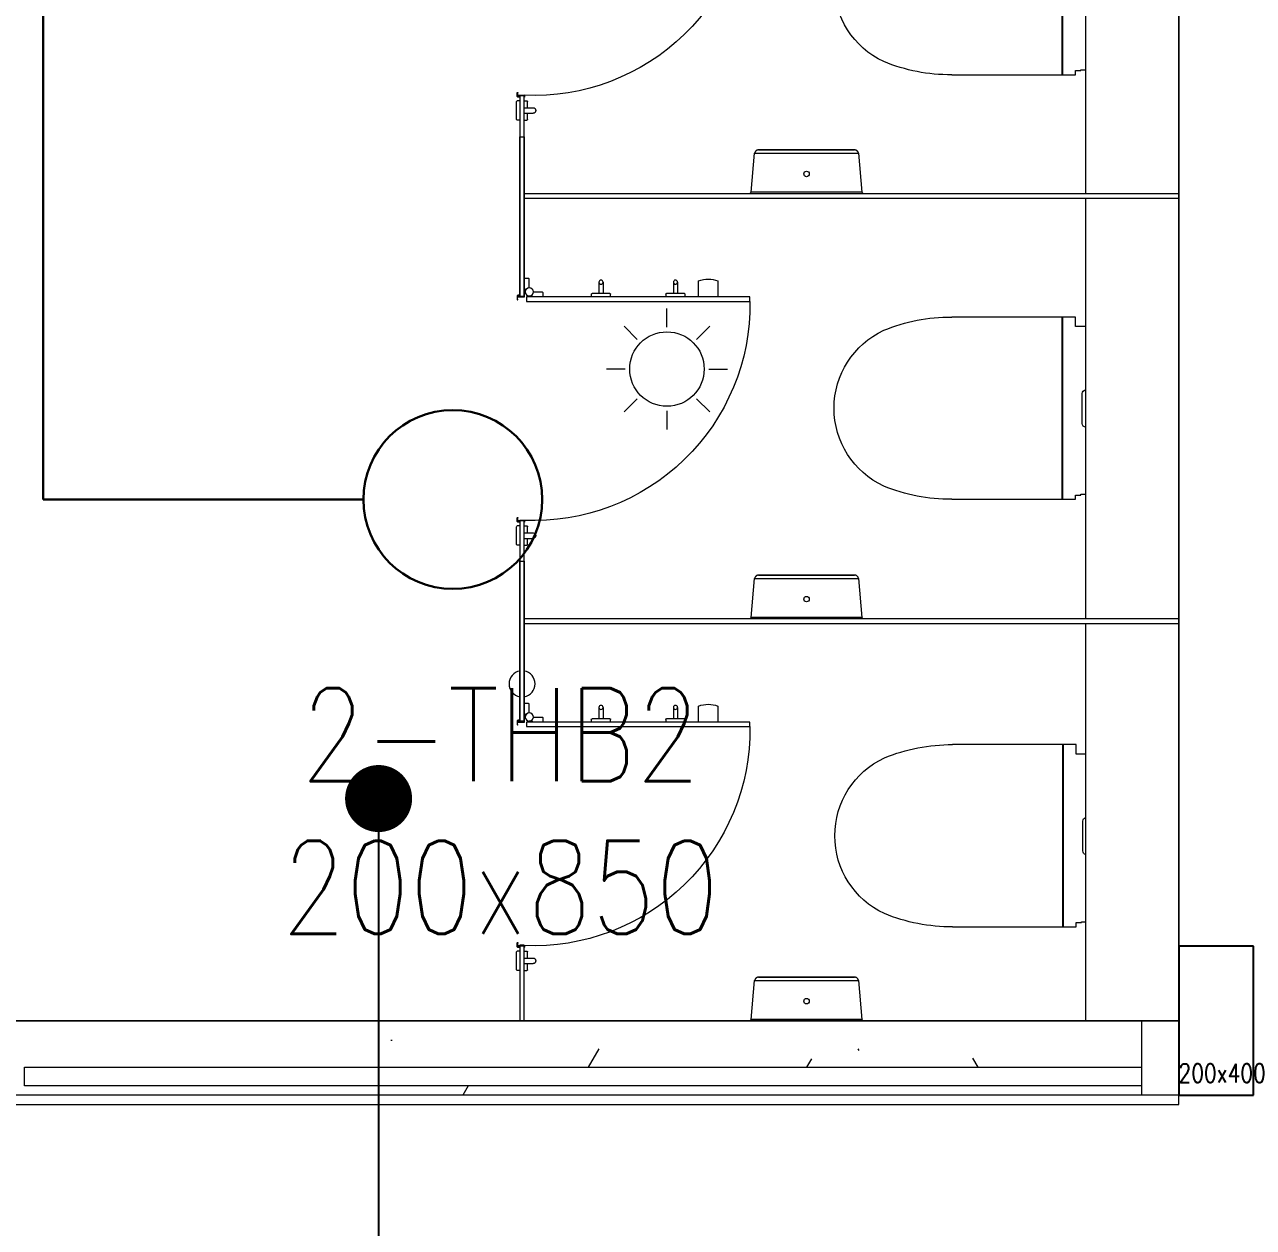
# Model space of a CAD drawing. Header units: millimetres. Extents: x -47219 to 440296, y -79832 to 7189.
# Drawn here: x 7882 to 11182, y -57255 to -54025 of the extents above; entities that cross this region are included whole.
import ezdxf

# ---------------------------------------------------------------- set-up
doc = ezdxf.new("R2010")
doc.units = ezdxf.units.MM
for name, color, linetype, lineweight in [('BLK_2 - 3RD STOREY  LOWER ROOF PLAN-archi clean_25 SEPT 2024$0$1599_DB_A_BLK2_HQ_R21-3RD STOREY 230517$0$A-_DETA----_ED-1', 8, 'Continuous', 9), ('BLK_2 - 3RD STOREY  LOWER ROOF PLAN-archi clean_25 SEPT 2024$0$1599_DB_A_BLK2_HQ_R21-3RD STOREY 230517$0$A-_FLORPATT_H-1', 8, 'Continuous', 9), ('BLK_2 - 3RD STOREY  LOWER ROOF PLAN-archi clean_25 SEPT 2024$0$1599_DB_A_BLK2_HQ_R21-3RD STOREY 230517$0$A-_FURT----_E', 8, 'Continuous', 9), ('BLK_2 - 3RD STOREY  LOWER ROOF PLAN-archi clean_25 SEPT 2024$0$1599_DB_A_BLK2_HQ_R21-3RD STOREY 230517$0$A-_WIND----_E', 8, 'Continuous', 9), ('BLK_2 - 3RD STOREY  LOWER ROOF PLAN-archi clean_25 SEPT 2024$0$1599_DB_A_BLK2_HQ_R21-3RD STOREY 230517$0$M-_SANIFIXR_E', 8, 'Continuous', 9), ('BLK_2 - 3RD STOREY  LOWER ROOF PLAN-archi clean_25 SEPT 2024$0$1599_DB_A_BLK2_HQ_R21-3RD STOREY 230517$0$S-_COLN----_E', 8, 'Continuous', 9), ('BLK_2 - 3RD STOREY  LOWER ROOF PLAN-archi clean_25 SEPT 2024$0$1599_DB_A_BLK2_HQ_R21-3RD STOREY 230517$0$S-_COLN----_E-1', 8, 'Continuous', 25), ('BLK_2 - 3RD STOREY  LOWER ROOF PLAN-archi clean_25 SEPT 2024$0$A-_WALL----_E', 8, 'Continuous', 9), ('BLK_2 - 3RD STOREY  LOWER ROOF PLAN-archi clean_25 SEPT 2024$0$S-_COLN----_E-1', 8, 'Continuous', 9), ('BLK_2 - 3RD STOREY  LOWER ROOF PLAN-archi clean_25 SEPT 2024$0$S-_COLN----_E-2', 8, 'Continuous', 25), ('M-_SPRKPIEX_E-', 1, 'Continuous', 30), ('NW_BEAM AND COLUMN', 134, 'Continuous', 5), ('S-_LINE----_N-', 140, 'Continuous', 18), ('S-TEXT', 140, 'Continuous', 18)]:
    doc.layers.add(name, color=color, linetype=linetype, lineweight=lineweight)
doc.layers.add('ROOMNAME', color=7, linetype='Continuous')
doc.styles.add('RomanS_3', font='romans__.ttf', dxfattribs={"width": 0.8, "height": 50})
doc.styles.add('RomanS_5', font='romans__.ttf', dxfattribs={"width": 0.8, "height": 250})
doc.styles.get("Standard").update_dxf_attribs({"font": 'arial.ttf'})
doc.dimstyles.new('ROOM', dxfattribs={"dimscale": 1000, "dimtxt": 0.18, "dimasz": 0.18, "dimexe": 0.18, "dimexo": 0.0625, "dimgap": 0.09, "dimtad": 0, "dimtih": 1, "dimtoh": 1, "dimdec": 0, "dimzin": 0, "dimdsep": 46, "dimtxsty": 'Standard', "dimblk": 'OBLIQUE', "dimcen": 0.09, "dimadec": 0, "dimazin": 0, "dimtfac": 1, "dimtdec": 0, "dimtofl": 0, "dimtmove": 0, "dimatfit": 3, "dimldrblk": 'DOT', "dimfxl": 1, "dimtolj": 1, "dimtzin": 0, "dimarcsym": 0})
pattern_1 = [(270, (-122611.37, -78352.37), (300, 2e-14), []), (0, (-122611.37, -78352.37), (0, 300), [])]

# ---------------------------------------------------------------- blocks, each defined once
blk = doc.blocks.new('3rd Structure')
at = {"layer": 'NW_BEAM AND COLUMN', "color": 8}
for p, q in [((-17450, -60475), (-17450, -53390)), ((-17250, -60475), (-17450, -60475)), ((-17450, -60475), (-17250, -60475)), ((-17450, -60875), (-17450, -60475)), ((-17250, -60475), (-17250, -60875)), ((-21350, -60675), (-17450, -60675)), ((-17450, -60675), (-17450, -60875)), ((-17450, -60875), (-21350, -60875)), ((-17250, -60875), (-17450, -60875))]:
    blk.add_line(p, q, dxfattribs=at)
at = {"layer": 'S-TEXT', "color": 8, "line_spacing_factor": 0.983083}
for s, insert, char_height, width, attachment_point, style in [('2-THB2\\P200x850', (-19271.8, -59781.9), 250, 1566.411, 2, 'RomanS_5'), ('200x400', (-17451.4, -60790.6), 50, 313.287, 1, 'RomanS_3')]:
    blk.add_mtext(s, dxfattribs=dict(at, insert=insert, char_height=char_height, width=width, attachment_point=attachment_point, style=style))
blk = doc.blocks.new('fire0101')
at = {"color": 0, "linetype": 'Continuous'}
blk.add_circle((0, 0), 100, dxfattribs=at)
blk = doc.blocks.new('_Dot')
at = {"color": 0, "linetype": 'ByBlock', "lineweight": -2}
blk.add_line((-0.5, 0), (-1, 0), dxfattribs=at)
at = {"color": 0, "linetype": 'ByBlock', "const_width": 0.5}
blk.add_lwpolyline([(-0.25, 0, 1), (0.25, 0, 1)], format="xyb", close=True, dxfattribs=at)
blk = doc.blocks.new('_Oblique')
at = {"color": 0, "linetype": 'ByBlock', "lineweight": -2}
blk.add_line((-0.5, -0.5), (0.5, 0.5), dxfattribs=at)
blk = doc.blocks.new('BLK_2 - 3RD STOREY  LOWER ROOF PLAN-archi clean_25 SEPT 2024$0$1599_DB_A_BLK2_HQ_R21-3RD STOREY 230517$0$IDA - Strobe Light - IDA - Strobe Light-3515175-LINKVIEW_BLK2_3RD STOREY')
at = {"layer": 'BLK_2 - 3RD STOREY  LOWER ROOF PLAN-archi clean_25 SEPT 2024$0$1599_DB_A_BLK2_HQ_R21-3RD STOREY 230517$0$A-_DETA----_ED-1'}
for p, q in [((0, -87.5), (0, -37.5)), ((-79.5, -120.5), (-114.9, -85.1)), ((79.5, -120.5), (114.9, -85.1)), ((-112.5, -200), (-162.5, -200)), ((112.5, -200), (162.5, -200)), ((-79.5, -279.5), (-114.9, -314.9)), ((79.5, -279.5), (114.9, -314.9)), ((0, -312.5), (0, -362.5))]:
    blk.add_line(p, q, dxfattribs=at)
blk.add_circle((0, -200), 100, dxfattribs=at)
blk = doc.blocks.new('BLK_2 - 3RD STOREY  LOWER ROOF PLAN-archi clean_25 SEPT 2024$0$1599_DB_A_BLK2_HQ_R21-3RD STOREY 230517$0$IDA - WC - Floor Mount wo Tank - MS980CMG-2979465-LINKVIEW_BLK2_3RD STOREY')
at = {"layer": 'BLK_2 - 3RD STOREY  LOWER ROOF PLAN-archi clean_25 SEPT 2024$0$1599_DB_A_BLK2_HQ_R21-3RD STOREY 230517$0$M-_SANIFIXR_E'}
for p, q in [((-245.6, -340.1), (-245.6, -8.1)), ((243.7, -8.1), (243.7, -340.1)), ((-244.4, -304.5), (-244.4, -305.3)), ((243.1, -304.5), (-244.4, -304.5)), ((-244.4, -305.3), (243.1, -305.3)), ((243.1, -305.3), (243.1, -304.5)), ((-220.3, -340.1), (-245.6, -340.1)), ((-220.3, -368.3), (-220.3, -340.1)), ((40, -358.3), (-40, -358.3)), ((230.3, -354.5), (230.3, -368.3)), ((232.2, -354.5), (230.3, -354.5)), ((232.2, -340.1), (232.2, -354.5)), ((243.7, -340.1), (232.2, -340.1))]:
    blk.add_line(p, q, dxfattribs=at)
for centre, radius, start, end in [((-0.9, 77.1), 230.7, 24.9793, 155.0207), ((224.9, -4.8), 470.5, 157.5961, 180.3984), ((-226.8, -4.8), 470.5, 359.6016, 22.4039), ((-40, -368.3), 10, 90, 180), ((40, -368.3), 10, 0, 90)]:
    blk.add_arc(centre, radius, start, end, dxfattribs=at)
blk = doc.blocks.new('BLK_2 - 3RD STOREY  LOWER ROOF PLAN-archi clean_25 SEPT 2024$0$1599_DB_A_BLK2_HQ_R21-3RD STOREY 230517$0$IDA - Toilet Roll Holder - Jumbo - IDA - Toilet Roll Holder - Jumbo-V2-LINKVIEW_BLK2_3RD STOREY')
at = {"layer": 'BLK_2 - 3RD STOREY  LOWER ROOF PLAN-archi clean_25 SEPT 2024$0$1599_DB_A_BLK2_HQ_R21-3RD STOREY 230517$0$A-_FURT----_E'}
for p, q in [((-152.2, 0), (-148.7, -3.5)), ((148.7, -3.5), (152.2, 0)), ((-148.7, -3.5), (-139.5, -107.9)), ((0, -3.5), (-147.2, -3.5)), ((147.2, -3.5), (0, -3.5)), ((139.5, -107.9), (148.7, -3.5)), ((-138.1, -107.9), (0, -107.9)), ((0, -107.9), (138.1, -107.9))]:
    blk.add_line(p, q, dxfattribs=at)
for points in [[(-128.8, -117), (-129.2, -117), (-129.6, -117), (-130.1, -116.9), (-130.5, -116.9), (-130.9, -116.8), (-131.4, -116.7), (-131.8, -116.6), (-132.2, -116.4), (-132.6, -116.3), (-133, -116.1), (-133.4, -116), (-133.8, -115.8), (-134.2, -115.6), (-134.6, -115.3), (-134.9, -115.1), (-135.3, -114.8), (-135.6, -114.6), (-136, -114.3), (-136.3, -114), (-136.6, -113.7), (-136.9, -113.4), (-137.2, -113), (-137.5, -112.7), (-137.7, -112.3), (-138, -112), (-138.2, -111.6), (-138.4, -111.2), (-138.6, -110.8), (-138.8, -110.4), (-139, -110), (-139.1, -109.6), (-139.2, -109.2), (-139.4, -108.8), (-139.5, -108.3), (-139.5, -107.9)], [(0, -117), (-5.1, -117), (-10.3, -117), (-15.4, -117), (-20.5, -117), (-25.6, -117), (-30.6, -117), (-35.6, -117), (-40.5, -117), (-45.4, -117), (-50.1, -117), (-54.8, -117), (-59.5, -117), (-64, -117), (-68.4, -117), (-72.7, -117), (-76.9, -117), (-81, -117), (-84.9, -117), (-88.7, -117), (-92.4, -117), (-95.9, -117), (-99.2, -117), (-102.4, -117), (-105.5, -117), (-108.3, -117), (-111, -117), (-113.6, -117), (-115.9, -117), (-118, -117), (-120, -117), (-121.8, -117), (-123.3, -117), (-124.7, -117), (-125.9, -117), (-126.9, -117), (-127.7, -117), (-128.2, -117), (-128.6, -117), (-128.7, -117), (-128.8, -117)], [(-128.8, -117), (-128.6, -117), (-128.3, -117), (-127.8, -117), (-127.1, -117), (-126.2, -117), (-125.1, -117), (-123.7, -117), (-122.2, -117), (-120.5, -117), (-118.6, -117), (-116.5, -117), (-114.2, -117), (-111.7, -117), (-109.1, -117), (-106.3, -117), (-103.3, -117), (-100.1, -117), (-96.8, -117), (-93.3, -117), (-89.7, -117), (-85.9, -117), (-82, -117), (-78, -117), (-73.8, -117), (-69.6, -117), (-65.2, -117), (-60.7, -117), (-56.1, -117), (-51.4, -117), (-46.7, -117), (-41.8, -117), (-36.9, -117), (-32, -117), (-26.9, -117), (-21.9, -117), (-16.8, -117), (-11.7, -117), (-6.5, -117), (-1.4, -117), (0, -117)], [(0, -117), (5.1, -117), (10.3, -117), (15.4, -117), (20.5, -117), (25.6, -117), (30.6, -117), (35.6, -117), (40.5, -117), (45.4, -117), (50.1, -117), (54.8, -117), (59.5, -117), (64, -117), (68.4, -117), (72.7, -117), (76.9, -117), (81, -117), (84.9, -117), (88.7, -117), (92.4, -117), (95.9, -117), (99.2, -117), (102.4, -117), (105.5, -117), (108.3, -117), (111, -117), (113.6, -117), (115.9, -117), (118, -117), (120, -117), (121.8, -117), (123.3, -117), (124.7, -117), (125.9, -117), (126.9, -117), (127.7, -117), (128.2, -117), (128.6, -117), (128.7, -117), (128.8, -117)], [(128.8, -117), (128.6, -117), (128.3, -117), (127.8, -117), (127.1, -117), (126.2, -117), (125.1, -117), (123.7, -117), (122.2, -117), (120.5, -117), (118.6, -117), (116.5, -117), (114.2, -117), (111.7, -117), (109.1, -117), (106.3, -117), (103.3, -117), (100.1, -117), (96.8, -117), (93.3, -117), (89.7, -117), (85.9, -117), (82, -117), (78, -117), (73.8, -117), (69.6, -117), (65.2, -117), (60.7, -117), (56.1, -117), (51.4, -117), (46.7, -117), (41.8, -117), (36.9, -117), (32, -117), (26.9, -117), (21.9, -117), (16.8, -117), (11.7, -117), (6.5, -117), (1.4, -117), (0, -117)], [(139.5, -107.9), (139.5, -108.4), (139.4, -108.8), (139.2, -109.2), (139.1, -109.6), (138.9, -110.1), (138.8, -110.5), (138.6, -110.9), (138.4, -111.2), (138.2, -111.6), (137.9, -112), (137.7, -112.4), (137.4, -112.7), (137.2, -113.1), (136.9, -113.4), (136.6, -113.7), (136.3, -114), (135.9, -114.3), (135.6, -114.6), (135.3, -114.9), (134.9, -115.1), (134.5, -115.3), (134.2, -115.6), (133.8, -115.8), (133.4, -116), (133, -116.2), (132.6, -116.3), (132.2, -116.5), (131.7, -116.6), (131.3, -116.7), (130.9, -116.8), (130.5, -116.9), (130, -116.9), (129.6, -117), (129.1, -117), (128.8, -117)]]:
    blk.add_lwpolyline(points, dxfattribs=at)
for start, end in [(360, 180), (180, 360)]:
    blk.add_arc((0, -52.6), 7.38, start, end, dxfattribs=at)
blk = doc.blocks.new('BLK_2 - 3RD STOREY  LOWER ROOF PLAN-archi clean_25 SEPT 2024$0$1599_DB_A_BLK2_HQ_R21-3RD STOREY 230517$0$IDA - Louver - Array Panels - 3 Panels - 3000L X 1000H - AW-3859128-LINKVIEW_BLK2_3RD STOREY')
at = {"layer": 'BLK_2 - 3RD STOREY  LOWER ROOF PLAN-archi clean_25 SEPT 2024$0$1599_DB_A_BLK2_HQ_R21-3RD STOREY 230517$0$A-_WIND----_E'}
for p, q in [((-1500, 25), (1500, 25)), ((-1500, 25), (-1500, -25)), ((1500, 25), (1500, -25)), ((1500, -25), (-1500, -25))]:
    blk.add_line(p, q, dxfattribs=at)
blk = doc.blocks.new('BLK_2 - 3RD STOREY  LOWER ROOF PLAN-archi clean_25 SEPT 2024$0$1599_DB_A_BLK2_HQ_R21-3RD STOREY 230517$0$IDA - Rectangle Column - 200W X 400D-V22-LINKVIEW_BLK2_3RD STOREY')
at = {"layer": 'BLK_2 - 3RD STOREY  LOWER ROOF PLAN-archi clean_25 SEPT 2024$0$1599_DB_A_BLK2_HQ_R21-3RD STOREY 230517$0$S-_COLN----_E'}
h = blk.add_hatch(dxfattribs=at)
h.set_pattern_fill('FP_9', color=256, style=0, pattern_type=2)
h.set_pattern_definition([(50, (-11070.7, 56699.7), (1821.84, -159.39), [190.5, -2095.5]), (355, (-11070.7, 56699.7), (-352.43, 1910.57), [152.4, -1676.4]), (100.451, (-10918.9, 56686.4), (1469.426, 1751.166), [161.9, -1780.9]), (46.184, (-11070.7, 57207.7), (2710.79, -420.43), [285.75, -3143.25]), (96.636, (-10844.8, 57172.6), (2374.03, 2474.28), [242.85, -2671.35]), (351.184, (-11070.7, 57207.7), (2374.05, 2474.25), [228.6, -2514.6]), (21, (-10816.7, 57080.7), (1516.143, -1022.652), [190.5, -2095.5]), (326, (-10816.7, 57080.7), (618.02, 1841.88), [152.4, -1676.4]), (71.451, (-10690.4, 56995.4), (2134.17, 819.21), [161.9, -1780.9]), (37.5, (-11070.7, 56699.66), (30.886, 845.5504), [83.82, -1572.26, 83.82, -1617.98, -1682.75]), (37.5, (-11070.7, 56699.66), (30.886, 845.5504), [-3357.88, 83.82, -1598.93]), (7.5, (-11070.7, 56699.7), (668.197, 1001.806), [83.82, -886.46, 83.82, -1534.16, -641.35]), (7.5, (-11070.7, 56699.7), (668.197, 1001.806), [-2588.26, 83.82, -557.53]), (327.5, (-11637.1, 56699.66), (1355.909, -57.2896), [83.82, -551.18, 83.82, -1897.38, -2628.9]), (327.5, (-11637.1, 56699.66), (1355.909, -57.2896), [-2616.2, 83.82, -2545.08]), (317.5, (-11891.1, 56699.7), (1481.293, 254.266), [83.82, -741.68, 83.82, -1231.9, -1866.9]), (317.5, (-11891.1, 56699.7), (1481.293, 254.266), [-2141.22, 83.82, -1783.08])])
h.paths.add_polyline_path([(-100, -200), (100, -200), (100, 200), (-100, 200), (-100, 41.2)], flags=0)
at = {"layer": 'BLK_2 - 3RD STOREY  LOWER ROOF PLAN-archi clean_25 SEPT 2024$0$1599_DB_A_BLK2_HQ_R21-3RD STOREY 230517$0$S-_COLN----_E-1'}
for p, q in [((100, 200), (-100, 200)), ((-100, 200), (-100, -200)), ((100, -200), (100, 200)), ((-100, -200), (100, -200))]:
    blk.add_line(p, q, dxfattribs=at)
blk = doc.blocks.new('BLK_2 - 3RD STOREY  LOWER ROOF PLAN-archi clean_25 SEPT 2024$0$1599_DB_A_BLK2_HQ_R21-3RD STOREY 230517$0$SensorFlushValve - SensorFlushValve-2979284-LINKVIEW_BLK2_3RD STOREY')
at = {"layer": 'BLK_2 - 3RD STOREY  LOWER ROOF PLAN-archi clean_25 SEPT 2024$0$1599_DB_A_BLK2_HQ_R21-3RD STOREY 230517$0$M-_SANIFIXR_E'}
blk.add_line((40, 10), (-40, 10), dxfattribs=at)
blk = doc.blocks.new('BLK_2 - 3RD STOREY  LOWER ROOF PLAN-archi clean_25 SEPT 2024$0$1599_DB_A_BLK2_HQ_R21-3RD STOREY 230517$0$IDA - WC - Floor Mount wo Tank - MS980CMG-V4-LINKVIEW_BLK2_3RD STOREY')
at = {"layer": 'BLK_2 - 3RD STOREY  LOWER ROOF PLAN-archi clean_25 SEPT 2024$0$1599_DB_A_BLK2_HQ_R21-3RD STOREY 230517$0$M-_SANIFIXR_E'}
for p, q in [((-245.6, -340.1), (-245.6, -8.1)), ((243.7, -8.1), (243.7, -340.1)), ((-244.4, -304.5), (-244.4, -305.3)), ((243.1, -304.5), (-244.4, -304.5)), ((-244.4, -305.3), (243.1, -305.3)), ((243.1, -305.3), (243.1, -304.5)), ((-220.3, -340.1), (-245.6, -340.1)), ((-220.3, -366.3), (-220.3, -340.1)), ((40, -358.3), (-40, -358.3)), ((230.3, -354.5), (230.3, -366.3)), ((232.2, -354.5), (230.3, -354.5)), ((232.2, -340.1), (232.2, -354.5)), ((243.7, -340.1), (232.2, -340.1))]:
    blk.add_line(p, q, dxfattribs=at)
for centre, radius, start, end in [((-0.9, 77.1), 230.7, 24.9793, 155.0207), ((224.9, -4.8), 470.5, 157.5961, 180.3984), ((-226.8, -4.8), 470.5, 359.6016, 22.4039), ((-40, -368.3), 10, 90, 165), ((40, -368.3), 10, 15, 90)]:
    blk.add_arc(centre, radius, start, end, dxfattribs=at)
blk = doc.blocks.new('BLK_2 - 3RD STOREY  LOWER ROOF PLAN-archi clean_25 SEPT 2024$0$1599_DB_A_BLK2_HQ_R21-3RD STOREY 230517$0$IDA - Toilet Roll Holder - Jumbo - IDA - Toilet Roll Holder - Jumbo-2952152-LINKVIEW_BLK2_3RD STOREY')
at = {"layer": 'BLK_2 - 3RD STOREY  LOWER ROOF PLAN-archi clean_25 SEPT 2024$0$1599_DB_A_BLK2_HQ_R21-3RD STOREY 230517$0$A-_FURT----_E'}
for p, q in [((-152.2, 0), (-148.7, -3.5)), ((148.7, -3.5), (152.2, 0)), ((-148.7, -3.5), (-139.5, -107.9)), ((0, -3.5), (-147.2, -3.5)), ((147.2, -3.5), (0, -3.5)), ((139.5, -107.9), (148.7, -3.5)), ((-138.1, -107.9), (-126.9, -107.9)), ((-126.2, -107.9), (0, -107.9)), ((0, -107.9), (138.1, -107.9))]:
    blk.add_line(p, q, dxfattribs=at)
for points in [[(-128.8, -117), (-129.2, -117), (-129.6, -117), (-130.1, -116.9), (-130.5, -116.9), (-130.9, -116.8), (-131.4, -116.7), (-131.8, -116.6), (-132.2, -116.4), (-132.6, -116.3), (-133, -116.1), (-133.4, -116), (-133.8, -115.8), (-134.2, -115.6), (-134.6, -115.3), (-134.9, -115.1), (-135.3, -114.8), (-135.6, -114.6), (-136, -114.3), (-136.3, -114), (-136.6, -113.7), (-136.9, -113.4), (-137.2, -113), (-137.5, -112.7), (-137.7, -112.3), (-138, -112), (-138.2, -111.6), (-138.4, -111.2), (-138.6, -110.8), (-138.8, -110.4), (-139, -110), (-139.1, -109.6), (-139.2, -109.2), (-139.4, -108.8), (-139.5, -108.3), (-139.5, -107.9)], [(0, -117), (-5.1, -117), (-10.3, -117), (-15.4, -117), (-20.5, -117), (-25.6, -117), (-30.6, -117), (-35.6, -117), (-40.5, -117), (-45.4, -117), (-50.1, -117), (-54.8, -117), (-59.5, -117), (-64, -117), (-68.4, -117), (-72.7, -117), (-76.9, -117), (-81, -117), (-84.9, -117), (-88.7, -117), (-92.4, -117), (-95.9, -117), (-99.2, -117), (-102.4, -117), (-105.5, -117), (-108.3, -117), (-111, -117), (-113.6, -117), (-115.9, -117), (-118, -117), (-120, -117), (-121.8, -117), (-123.3, -117), (-124.7, -117), (-125.9, -117), (-126.9, -117), (-127.7, -117), (-128.2, -117), (-128.6, -117), (-128.7, -117), (-128.8, -117)], [(-128.8, -117), (-128.6, -117), (-128.3, -117), (-127.8, -117), (-127.1, -117), (-126.2, -117), (-125.1, -117), (-123.7, -117), (-122.2, -117), (-120.5, -117), (-118.6, -117), (-116.5, -117), (-114.2, -117), (-111.7, -117), (-109.1, -117), (-106.3, -117), (-103.3, -117), (-100.1, -117), (-96.8, -117), (-93.3, -117), (-89.7, -117), (-85.9, -117), (-82, -117), (-78, -117), (-73.8, -117), (-69.6, -117), (-65.2, -117), (-60.7, -117), (-56.1, -117), (-51.4, -117), (-46.7, -117), (-41.8, -117), (-36.9, -117), (-32, -117), (-26.9, -117), (-21.9, -117), (-16.8, -117), (-11.7, -117), (-6.5, -117), (-1.4, -117), (0, -117)], [(0, -117), (5.1, -117), (10.3, -117), (15.4, -117), (20.5, -117), (25.6, -117), (30.6, -117), (35.6, -117), (40.5, -117), (45.4, -117), (50.1, -117), (54.8, -117), (59.5, -117), (64, -117), (68.4, -117), (72.7, -117), (76.9, -117), (81, -117), (84.9, -117), (88.7, -117), (92.4, -117), (95.9, -117), (99.2, -117), (102.4, -117), (105.5, -117), (108.3, -117), (111, -117), (113.6, -117), (115.9, -117), (118, -117), (120, -117), (121.8, -117), (123.3, -117), (124.7, -117), (125.9, -117), (126.9, -117), (127.7, -117), (128.2, -117), (128.6, -117), (128.7, -117), (128.8, -117)], [(128.8, -117), (128.6, -117), (128.3, -117), (127.8, -117), (127.1, -117), (126.2, -117), (125.1, -117), (123.7, -117), (122.2, -117), (120.5, -117), (118.6, -117), (116.5, -117), (114.2, -117), (111.7, -117), (109.1, -117), (106.3, -117), (103.3, -117), (100.1, -117), (96.8, -117), (93.3, -117), (89.7, -117), (85.9, -117), (82, -117), (78, -117), (73.8, -117), (69.6, -117), (65.2, -117), (60.7, -117), (56.1, -117), (51.4, -117), (46.7, -117), (41.8, -117), (36.9, -117), (32, -117), (26.9, -117), (21.9, -117), (16.8, -117), (11.7, -117), (6.5, -117), (1.4, -117), (0, -117)], [(139.5, -107.9), (139.5, -108.4), (139.4, -108.8), (139.2, -109.2), (139.1, -109.6), (138.9, -110.1), (138.8, -110.5), (138.6, -110.9), (138.4, -111.2), (138.2, -111.6), (137.9, -112), (137.7, -112.4), (137.4, -112.7), (137.2, -113.1), (136.9, -113.4), (136.6, -113.7), (136.3, -114), (135.9, -114.3), (135.6, -114.6), (135.3, -114.9), (134.9, -115.1), (134.5, -115.3), (134.2, -115.6), (133.8, -115.8), (133.4, -116), (133, -116.2), (132.6, -116.3), (132.2, -116.5), (131.7, -116.6), (131.3, -116.7), (130.9, -116.8), (130.5, -116.9), (130, -116.9), (129.6, -117), (129.1, -117), (128.8, -117)]]:
    blk.add_lwpolyline(points, dxfattribs=at)
for start, end in [(360, 180), (180, 360)]:
    blk.add_arc((0, -52.6), 7.38, start, end, dxfattribs=at)
blk = doc.blocks.new('BLK_2 - 3RD STOREY  LOWER ROOF PLAN-archi clean_25 SEPT 2024$0$IDA - Rectangle Column - 200W X 400D-V32-BLK 2 3RD STOREY PLAN')
at = {"layer": 'BLK_2 - 3RD STOREY  LOWER ROOF PLAN-archi clean_25 SEPT 2024$0$S-_COLN----_E-1'}
h = blk.add_hatch(dxfattribs=at)
h.set_pattern_fill('FP_9', color=256, style=0, pattern_type=2)
h.set_pattern_definition([(50, (120236.4, 99427.4), (1821.84, -159.39), [190.5, -2095.5]), (355, (120236.4, 99427.4), (-352.428, 1910.567), [152.4, -1676.4]), (100.451, (120388.2, 99414.1), (1469.426, 1751.166), [161.9, -1780.9]), (46.184, (120236.4, 99935.4), (2710.79, -420.428), [285.75, -3143.25]), (96.636, (120462.3, 99900.3), (2374.026, 2474.276), [242.85, -2671.35]), (351.184, (120236.4, 99935.4), (2374.05, 2474.253), [228.6, -2514.6]), (21, (120490.4, 99808.4), (1516.144, -1022.652), [190.5, -2095.5]), (326, (120490.4, 99808.4), (618.02, 1841.88), [152.4, -1676.4]), (71.451, (120616.7, 99723.2), (2134.171, 819.212), [161.9, -1780.9]), (37.5, (120236.4, 99427.4), (30.886, 845.5504), [83.82, -1572.26, 83.82, -1617.98, -1682.75]), (37.5, (120236.4, 99427.4), (30.886, 845.5504), [-3357.88, 83.82, -1598.93]), (7.5, (120236.4, 99427.4), (668.1966, 1001.806), [83.82, -886.46, 83.82, -1534.16, -641.35]), (7.5, (120236.4, 99427.4), (668.1966, 1001.806), [-2588.26, 83.82, -557.53]), (327.5, (119669.95, 99427.4), (1355.9093, -57.2896), [83.82, -551.18, 83.82, -1897.38, -2628.9]), (327.5, (119669.95, 99427.4), (1355.9093, -57.2896), [-2616.2, 83.82, -2545.08]), (317.5, (119416, 99427.4), (1481.293, 254.266), [83.82, -741.68, 83.82, -1231.9, -1866.9]), (317.5, (119416, 99427.4), (1481.293, 254.266), [-2141.22, 83.82, -1783.08])])
h.paths.add_polyline_path([(-100, -200), (100, -200), (100, 200), (-100, 200), (-100, 110)])
at = {"layer": 'BLK_2 - 3RD STOREY  LOWER ROOF PLAN-archi clean_25 SEPT 2024$0$S-_COLN----_E-2'}
for p, q in [((100, 200), (-100, 200)), ((-100, 200), (-100, -200)), ((100, -200), (100, 200)), ((-100, -200), (100, -200))]:
    blk.add_line(p, q, dxfattribs=at)
blk = doc.blocks.new('BLK_2 - 3RD STOREY  LOWER ROOF PLAN-archi clean_25 SEPT 2024$0$2 hook door')
for p, q in [((25045.5, -16829.2), (25045.5, -16872.2)), ((25097.5, -16872.2), (25097.5, -16829.2)), ((25154.1, -16832.7), (25154.1, -16863.2)), ((25165.1, -16832.7), (25165.1, -16863.2)), ((25354.1, -16832.7), (25354.1, -16863.2)), ((25365.1, -16832.7), (25365.1, -16863.2)), ((25133.6, -16872.2), (25133.6, -16865.2)), ((25135.6, -16863.2), (25183.6, -16863.2)), ((25185.6, -16865.2), (25185.6, -16872.2)), ((25333.6, -16872.2), (25333.6, -16865.2)), ((25335.6, -16863.2), (25383.6, -16863.2)), ((25385.6, -16865.2), (25385.6, -16872.2)), ((25556.5, -17505.7), (25556.5, -17489.2)), ((25565.5, -17487.2), (25558.5, -17487.2)), ((25577.5, -17487.2), (25584.5, -17487.2)), ((25586.5, -17537.2), (25586.5, -17489.2)), ((25565.5, -17505.7), (25542, -17505.7)), ((25565.5, -17520.7), (25542, -17520.7)), ((25556.5, -17537.2), (25556.5, -17520.7)), ((25565.5, -17539.2), (25558.5, -17539.2)), ((25577.5, -17539.2), (25584.5, -17539.2))]:
    blk.add_line(p, q)
for points in [[(25552, -16847.7), (25552, -16824.7, -0.414214), (25554, -16822.7), (25565.5, -16822.7), (25565.5, -16850.2), (25563.1, -16850.2), (25563.1, -16858.7)], [(25541, -16858.7), (25518, -16858.7, 0.414214), (25516, -16860.7), (25516, -16872.2), (25543.5, -16872.2), (25543.5, -16869.8), (25552, -16869.8)]]:
    blk.add_lwpolyline(points, format="xyb")
blk.add_lwpolyline([(25559.6, -16884.2), (24959.6, -16884.2), (24959.6, -16872.2), (25559.6, -16872.2)], close=True)
for points in [[(25584.8, -16878.2, -0.291473), (25583.6, -16880, -1), (25583.1, -16878.9, 0.291473), (25583.6, -16878.2), (25583.6, -16870.5, 0.350085), (25581.8, -16869.2, 1), (25581.8, -16871.7), (25581.8, -16872.2), (25565.3, -16872.2, -0.414214), (25564.8, -16871.7), (25564.8, -16868.2, -0.327538), (25565.5, -16867.2), (25565.5, -16871), (25577.5, -16871), (25577.5, -16868.2, -0.414214), (25578.5, -16867.2), (25581.8, -16867.2, -0.414214), (25584.8, -16870.2)], [(25584.8, -17466.4, 0.291473), (25583.6, -17464.5, 1), (25583.1, -17465.6, -0.291473), (25583.6, -17466.4), (25583.6, -17474.1, -0.350085), (25581.8, -17475.4, -1), (25581.8, -17472.9), (25581.8, -17472.4), (25565.3, -17472.4, 0.414214), (25564.8, -17472.9), (25564.8, -17476.4, 0.327538), (25565.5, -17477.4), (25565.5, -17473.6), (25577.5, -17473.6), (25577.5, -17476.4, 0.414214), (25578.5, -17477.4), (25581.8, -17477.4, 0.414214), (25584.8, -17474.4)]]:
    blk.add_lwpolyline(points, format="xyb", close=True)
for centre, radius in [((25159.6, -16832.7), 5.5), ((25359.6, -16832.7), 5.5), ((25552, -16858.7), 11)]:
    blk.add_circle(centre, radius)
for centre, radius, start, end in [((25071.5, -16894.3), 70.1, 68.2289, 111.7711), ((25135.6, -16865.2), 2, 90, 180), ((25183.6, -16865.2), 2, 0, 90), ((25335.6, -16865.2), 2, 90, 180), ((25383.6, -16865.2), 2, 0, 90), ((25558.5, -17489.2), 2, 90, 180), ((25584.5, -17489.2), 2, 0, 90), ((25542, -17513.2), 7.5, 90, 270), ((25558.5, -17537.2), 2, 180, 270), ((25584.5, -17537.2), 2, 270, 0)]:
    blk.add_arc(centre, radius, start, end)
at = {"ltscale": 10}
blk.add_arc((25540.3, -16892.1), 580.8, 179.2194, 272.5231, dxfattribs=at)
blk = doc.blocks.new('BLK_2 - 3RD STOREY  LOWER ROOF PLAN-archi clean_25 SEPT 2024')
at = {"layer": 'BLK_2 - 3RD STOREY  LOWER ROOF PLAN-archi clean_25 SEPT 2024$0$1599_DB_A_BLK2_HQ_R21-3RD STOREY 230517$0$A-_FLORPATT_H-1'}
h = blk.add_hatch(dxfattribs=at)
h.set_pattern_fill('FP_5', color=256, style=0, pattern_type=2)
h.set_pattern_definition(pattern_1)
h.paths.add_polyline_path([(-122452.9, -97175.8), (-122452.4, -97200), (-122451.4, -97202.5), (-122449.4, -97202.5), (-122451.4, -97180.2), (-122452.8, -97176)], flags=0)
h = blk.add_hatch(dxfattribs=at)
h.set_pattern_fill('FP_5', color=256, style=0, pattern_type=2)
h.set_pattern_definition(pattern_1)
h.paths.add_polyline_path([(-122432.9, -97175.8), (-122436.4, -97186), (-122433.9, -97203), (-122433.1, -97203), (-122432.9, -97176)], flags=0)
h = blk.add_hatch(dxfattribs=at)
h.set_pattern_fill('FP_5', color=256, style=0, pattern_type=2)
h.set_pattern_definition(pattern_1)
h.paths.add_polyline_path([(-122479.6, -97202.5), (-122469.4, -97206), (-122452.9, -97204), (-122455.4, -97203), (-122475.5, -97203)], flags=0)
h = blk.add_hatch(dxfattribs=at)
h.set_pattern_fill('FP_5', color=256, style=0, pattern_type=2)
h.set_pattern_definition(pattern_1)
h.paths.add_polyline_path([(-122452.9, -97206), (-122452.4, -97204), (-122451.4, -97203), (-122452.7, -97204)], flags=0)
h = blk.add_hatch(dxfattribs=at)
h.set_pattern_fill('FP_5', color=256, style=0, pattern_type=2)
h.set_pattern_definition(pattern_1)
h.paths.add_polyline_path([(-122479.6, -97222.5), (-122467.4, -97221), (-122452.4, -97221), (-122452.4, -97219), (-122475.2, -97221)], flags=0)
h = blk.add_hatch(dxfattribs=at)
h.set_pattern_fill('FP_5', color=256, style=0, pattern_type=2)
h.set_pattern_definition(pattern_1)
h.paths.add_polyline_path([(-122452.9, -98317.5), (-122452.4, -98341.7), (-122451.4, -98344.2), (-122449.4, -98344.2), (-122451.4, -98321.8), (-122452.8, -98317.7)], flags=0)
h = blk.add_hatch(dxfattribs=at)
h.set_pattern_fill('FP_5', color=256, style=0, pattern_type=2)
h.set_pattern_definition(pattern_1)
h.paths.add_polyline_path([(-122432.9, -98317.5), (-122436.4, -98327.7), (-122433.9, -98344.7), (-122433.1, -98344.7), (-122432.9, -98317.7)], flags=0)
h = blk.add_hatch(dxfattribs=at)
h.set_pattern_fill('FP_5', color=256, style=0, pattern_type=2)
h.set_pattern_definition(pattern_1)
h.paths.add_polyline_path([(-122479.6, -98344.2), (-122469.4, -98347.7), (-122452.9, -98345.7), (-122455.4, -98344.7), (-122475.5, -98344.7)], flags=0)
h = blk.add_hatch(dxfattribs=at)
h.set_pattern_fill('FP_5', color=256, style=0, pattern_type=2)
h.set_pattern_definition(pattern_1)
h.paths.add_polyline_path([(-122479.6, -98364.2), (-122467.4, -98362.7), (-122452.9, -98362.7), (-122452.9, -98360.7), (-122475.2, -98362.7)], flags=0)
h = blk.add_hatch(dxfattribs=at)
h.set_pattern_fill('FP_5', color=256, style=0, pattern_type=2)
h.set_pattern_definition(pattern_1)
h.paths.add_polyline_path([(-122452.9, -98347.7), (-122452.4, -98345.7), (-122451.4, -98344.7), (-122452.7, -98345.7)], flags=0)
h = blk.add_hatch(dxfattribs=at)
h.set_pattern_fill('FP_5', color=256, style=0, pattern_type=2)
h.set_pattern_definition(pattern_1)
h.paths.add_polyline_path([(-122452.9, -98391), (-122449.4, -98380.7), (-122451.4, -98364.2), (-122452.4, -98366.7), (-122452.8, -98390.7)], flags=0)
h = blk.add_hatch(dxfattribs=at)
h.set_pattern_fill('FP_5', color=256, style=0, pattern_type=2)
h.set_pattern_definition(pattern_1)
h.paths.add_polyline_path([(-122452.9, -99502.4), (-122432.9, -99502.4), (-122436.4, -99482.4), (-122436.4, -99499.4), (-122449.4, -99499.4), (-122451.4, -99476.5), (-122451.4, -99484.4)], flags=0)
at = {"layer": 'BLK_2 - 3RD STOREY  LOWER ROOF PLAN-archi clean_25 SEPT 2024$0$A-_WALL----_E'}
h = blk.add_hatch(dxfattribs=at)
h.set_pattern_fill('FP_2', color=256, style=0, pattern_type=2)
h.set_pattern_definition([(0, (-131307.08, -42727.71), (1016, 254), [83.82, -678.18, 83.82, -678.18, -4064]), (0, (-131307.08, -42727.71), (1016, 254), [-1524, 83.82, -1440.18, 83.82, -678.18, -1778]), (0, (-131307.08, -42727.71), (1016, 254), [-3810, 83.82, -424.18, 83.82, -1186.18]), (120, (-130926.08, -42600.71), (-727.9705, 752.8818), [83.82, -678.18, 83.82, -678.18, -4064]), (120, (-130926.08, -42600.71), (-727.9705, 752.8818), [-1524, 83.82, -1440.18, 83.82, -678.18, -1778]), (120, (-130926.08, -42600.71), (-727.9705, 752.8818), [-3810, 83.82, -424.18, 83.82, -1186.18]), (240, (-130799.08, -42092.71), (-288.0295, -1006.8818), [83.82, -678.18, 83.82, -678.18, -4064]), (240, (-130799.08, -42092.71), (-288.0295, -1006.8818), [-1524, 83.82, -1440.18, 83.82, -678.18, -1778]), (240, (-130799.08, -42092.71), (-288.0295, -1006.8818), [-3810, 83.82, -424.18, 83.82, -1186.18])])
h.paths.add_polyline_path([(-122433.9, -99627.4), (-120336.4, -99627.4), (-120336.4, -99502.4), (-124236.4, -99502.4), (-124236.4, -99627.4), (-122453, -99627.4)], flags=0)
h.paths.add_polyline_path([(-122884.9, -99602.4), (-123436.4, -99602.4), (-123436.4, -99552.4), (-120436.4, -99552.4), (-120436.4, -99602.4), (-122453, -99602.4)], flags=0)
for p, q in [((-120336.4, -99502.4), (-120336.4, -93142.4)), ((-120586.4, -97206), (-120586.4, -96077.4)), ((-120336.4, -96077.4), (-120336.4, -99227.4)), ((-120336.4, -99502.4), (-120336.4, -96752.4)), ((-120586.4, -97733.6), (-120586.4, -97219)), ((-120586.4, -98347.7), (-120586.4, -97733.6)), ((-120586.4, -99427.4), (-120586.4, -98360.7)), ((-120336.4, -99427.4), (-124211.4, -99427.4)), ((-120336.4, -99627.4), (-124236.4, -99627.4)), ((-124211.4, -99652.4), (-120336.4, -99652.4)), ((-120336.4, -99652.4), (-120336.4, -99627.4))]:
    blk.add_line(p, q, dxfattribs=at)
for points in [[(-122094.4, -97482.5), (-122094.4, -96942.5), (-122106.4, -96942.5), (-122106.4, -97482.5), (-122094.4, -97482.5)], [(-122106.4, -97483.7), (-122106.4, -97053.7), (-122094.4, -97053.7), (-122094.4, -97483.7), (-122106.4, -97483.7)], [(-120336.4, -97218.5), (-120336.4, -97206.5), (-122094.4, -97206.5), (-122094.4, -97218.5), (-120336.4, -97218.5)], [(-122094.4, -98624.2), (-122094.4, -98084.2), (-122106.4, -98084.2), (-122106.4, -98624.2), (-122094.4, -98624.2)], [(-122106.4, -98622.9), (-122106.4, -98192.9), (-122094.4, -98192.9), (-122094.4, -98622.9), (-122106.4, -98622.9)], [(-120336.4, -98360.2), (-120336.4, -98348.2), (-122094.4, -98348.2), (-122094.4, -98360.2), (-120336.4, -98360.2)], [(-122094.4, -99224.2), (-122106.4, -99224.2), (-122106.4, -99427.4), (-122094.4, -99427.4), (-122094.4, -99224.2)], [(-120436.4, -99627.4), (-120436.4, -99427.4)]]:
    blk.add_lwpolyline(points, dxfattribs=at)
for start, end in [(99.8709, 260.1291), (279.8709, 80.1291)]:
    blk.add_arc((-122100.4, -98522.8), 35, start, end, dxfattribs=at)
at = {"layer": 'BLK_2 - 3RD STOREY  LOWER ROOF PLAN-archi clean_25 SEPT 2024$0$A-_WALL----_E', "xscale": -1}
for p in [(-96528.9, -79469.9), (-96528.9, -80611.5), (-96528.9, -81753.2)]:
    blk.add_blockref('BLK_2 - 3RD STOREY  LOWER ROOF PLAN-archi clean_25 SEPT 2024$0$2 hook door', p, dxfattribs=at)
for name, p, rotation in [('BLK_2 - 3RD STOREY  LOWER ROOF PLAN-archi clean_25 SEPT 2024$0$1599_DB_A_BLK2_HQ_R21-3RD STOREY 230517$0$IDA - WC - Floor Mount wo Tank - MS980CMG-2979465-LINKVIEW_BLK2_3RD STOREY', (-120954.7, -96643.5), 90), ('BLK_2 - 3RD STOREY  LOWER ROOF PLAN-archi clean_25 SEPT 2024$0$1599_DB_A_BLK2_HQ_R21-3RD STOREY 230517$0$IDA - Toilet Roll Holder - Jumbo - IDA - Toilet Roll Holder - Jumbo-V2-LINKVIEW_BLK2_3RD STOREY', (-121336.4, -97206), 180), ('BLK_2 - 3RD STOREY  LOWER ROOF PLAN-archi clean_25 SEPT 2024$0$1599_DB_A_BLK2_HQ_R21-3RD STOREY 230517$0$IDA - WC - Floor Mount wo Tank - MS980CMG-2979465-LINKVIEW_BLK2_3RD STOREY', (-120954.7, -97783.4), 90), ('BLK_2 - 3RD STOREY  LOWER ROOF PLAN-archi clean_25 SEPT 2024$0$1599_DB_A_BLK2_HQ_R21-3RD STOREY 230517$0$SensorFlushValve - SensorFlushValve-2979284-LINKVIEW_BLK2_3RD STOREY', (-120586.4, -97783.4), 90), ('BLK_2 - 3RD STOREY  LOWER ROOF PLAN-archi clean_25 SEPT 2024$0$1599_DB_A_BLK2_HQ_R21-3RD STOREY 230517$0$IDA - Toilet Roll Holder - Jumbo - IDA - Toilet Roll Holder - Jumbo-V2-LINKVIEW_BLK2_3RD STOREY', (-121336.4, -98347.7), 180), ('BLK_2 - 3RD STOREY  LOWER ROOF PLAN-archi clean_25 SEPT 2024$0$1599_DB_A_BLK2_HQ_R21-3RD STOREY 230517$0$IDA - WC - Floor Mount wo Tank - MS980CMG-V4-LINKVIEW_BLK2_3RD STOREY', (-120952.7, -98931.5), 90), ('BLK_2 - 3RD STOREY  LOWER ROOF PLAN-archi clean_25 SEPT 2024$0$1599_DB_A_BLK2_HQ_R21-3RD STOREY 230517$0$SensorFlushValve - SensorFlushValve-2979284-LINKVIEW_BLK2_3RD STOREY', (-120584.4, -98931.5), 90), ('BLK_2 - 3RD STOREY  LOWER ROOF PLAN-archi clean_25 SEPT 2024$0$1599_DB_A_BLK2_HQ_R21-3RD STOREY 230517$0$IDA - Toilet Roll Holder - Jumbo - IDA - Toilet Roll Holder - Jumbo-2952152-LINKVIEW_BLK2_3RD STOREY', (-121336.4, -99427.4), 180)]:
    blk.add_blockref(name, p, dxfattribs=dict(at, rotation=rotation))
at = {"layer": 'BLK_2 - 3RD STOREY  LOWER ROOF PLAN-archi clean_25 SEPT 2024$0$A-_WALL----_E'}
for name, p in [('BLK_2 - 3RD STOREY  LOWER ROOF PLAN-archi clean_25 SEPT 2024$0$1599_DB_A_BLK2_HQ_R21-3RD STOREY 230517$0$IDA - Strobe Light - IDA - Strobe Light-3515175-LINKVIEW_BLK2_3RD STOREY', (-121711.4, -97477.4)), ('BLK_2 - 3RD STOREY  LOWER ROOF PLAN-archi clean_25 SEPT 2024$0$1599_DB_A_BLK2_HQ_R21-3RD STOREY 230517$0$IDA - Rectangle Column - 200W X 400D-V22-LINKVIEW_BLK2_3RD STOREY', (-120236.4, -99427.4)), ('BLK_2 - 3RD STOREY  LOWER ROOF PLAN-archi clean_25 SEPT 2024$0$IDA - Rectangle Column - 200W X 400D-V32-BLK 2 3RD STOREY PLAN', (-120236.4, -99427.4))]:
    blk.add_blockref(name, p, dxfattribs=at)
at = {"layer": 'BLK_2 - 3RD STOREY  LOWER ROOF PLAN-archi clean_25 SEPT 2024$0$A-_WALL----_E', "rotation": 180}
blk.add_blockref('BLK_2 - 3RD STOREY  LOWER ROOF PLAN-archi clean_25 SEPT 2024$0$1599_DB_A_BLK2_HQ_R21-3RD STOREY 230517$0$IDA - Louver - Array Panels - 3 Panels - 3000L X 1000H - AW-3859128-LINKVIEW_BLK2_3RD STOREY', (-121936.4, -99577.4), dxfattribs=at)

msp = doc.modelspace()

# ---------------------------------------------------------------- linework, layer by layer
at = {"layer": 'M-_SPRKPIEX_E-'}
for p, q in [((7932.1, -55300), (7932.1, -50254.7)), ((8792.1, -55300), (7932.1, -55300))]:
    msp.add_line(p, q, dxfattribs=at)

# ---------------------------------------------------------------- block references
msp.add_blockref('BLK_2 - 3RD STOREY  LOWER ROOF PLAN-archi clean_25 SEPT 2024', (131318.5, 42727.7), dxfattribs=at)
at = {"layer": 'M-_SPRKPIEX_E-', "xscale": 2.4, "yscale": 2.4, "zscale": 2.4, "rotation": 258.865011862231}
msp.add_blockref('fire0101', (9032.1, -55300), dxfattribs=at)
at = {"layer": 'S-_LINE----_N-'}
msp.add_blockref('3rd Structure', (28432.1, 3975.3), dxfattribs=at)

# ---------------------------------------------------------------- leaders
at = {"layer": 'ROOMNAME'}
msp.add_leader([(8832.8, -56103), (8832.8, -58025.3), (9074.9, -58025.3)], dimstyle='ROOM', override={"dimgap": 0.09, "dimtad": 0}, dxfattribs=at)

doc.saveas('drawing.dxf')
